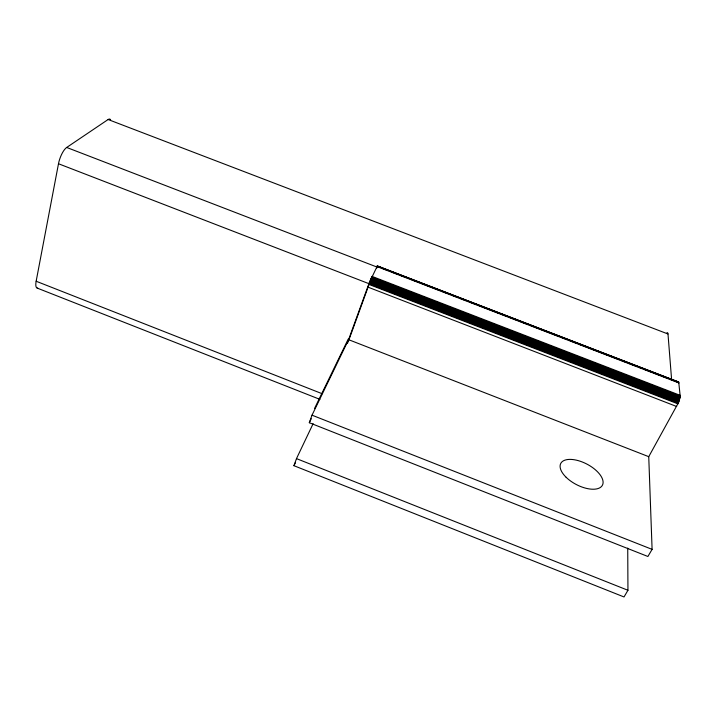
<?xml version="1.0" encoding="UTF-8"?>
<svg xmlns="http://www.w3.org/2000/svg" width="716" height="716" viewBox="0 0 716 716"><rect width="100%" height="100%" fill="white"/><g stroke="black" fill="none" stroke-linecap="round" stroke-linejoin="round"><path stroke-width="1.07" d="M377.314 266.003L369.205 282.918L348.576 339.661L312.015 415.173L309.312 422.726L647.899 556.484L652.097 549.369L648.741 456.674L678.58 402.464L680.2 396.19L678.714 382.04L377.314 266.003L377.162 266.656M37.796 288.145A12.718 4.027 -68 0 1 36.149 281.245L58.488 163.749A13.514 4.511 -70.2 0 1 66.695 147.46L108.125 119.518A12.566 3.857 -70.8 0 1 110.631 119.858M376.947 267.354L376.661 268.249M627.735 548.107L627.95 590.279L624.012 596.956L293.954 465.704L296.487 458.616L313.125 423.675M350.706 334.99L368.955 284.691M350.33 336.046L348.549 340.726M348.012 342.078L348.28 341.407M347.484 343.358L347.743 342.722M293.954 465.704L295.386 462.697M309.312 422.726L311.245 418.726M314.593 408.38L348.218 339.098M108.125 119.518L667.992 333.987L671.599 379.525M377.269 265.878L678.714 382.04M377.287 266.164L677.954 382.031M377.234 266.388L380.366 267.587M382.451 268.393L387.669 270.406M391.84 272.017L397.058 274.022M401.237 275.633L406.446 277.638M410.626 279.249L416.882 281.665M420.015 282.865L430.45 286.892M432.536 287.698L439.839 290.508M441.924 291.314L447.142 293.327M451.313 294.929L456.531 296.943M460.701 298.554L465.919 300.559M470.09 302.17L476.355 304.577M479.478 305.786L489.914 309.804M491.999 310.61L499.303 313.429M501.388 314.235L506.606 316.239M510.785 317.85L515.994 319.864M520.174 321.466L526.43 323.883M529.563 325.091L549.387 332.725M551.472 333.531L558.775 336.341M560.861 337.147L566.079 339.16M570.249 340.771L575.467 342.776M579.638 344.387L585.903 346.795M589.026 348.003L608.851 355.646M610.936 356.452L618.239 359.262M620.333 360.067L625.542 362.081M629.722 363.683L635.978 366.1M639.111 367.308L642.243 368.507M644.328 369.313L651.632 372.132M653.717 372.938L658.935 374.942M661.02 375.748L668.323 378.558M670.409 379.364L677.712 382.183M376.876 266.531L679.072 382.997M66.695 147.46L376.491 266.862M371.971 276.376L680.191 395.357M371.64 277.065L680.2 396.19M371.452 277.486L680.155 396.673M371.246 277.951L680.093 397.201M371.022 278.47L679.994 397.774M370.79 279.016L679.86 398.382M370.539 279.607L679.708 399.018M370.279 280.225L679.529 399.671M370.02 280.878L679.323 400.36M369.751 281.54L679.099 401.05M369.483 282.22L678.849 401.757M369.205 282.918L678.58 402.464M58.488 163.749L678.294 403.18M368.668 284.315L677.998 403.878M367.657 287.009L676.701 406.509M348.576 339.661L648.741 456.674M36.149 281.245L322.164 393.719M37.241 288.109L319.9 399.358M312.015 415.173L652.097 549.369M296.487 458.616L627.95 590.279M667.017 332.636A12.942 2.766 -67.2 0 1 667.992 333.987M566.141 477.295A23.503 11.51 27.6 0 0 602.281 485.466A23.503 11.51 27.6 0 0 576.407 460.164A23.503 11.51 27.6 0 0 566.141 477.295"/></g></svg>
